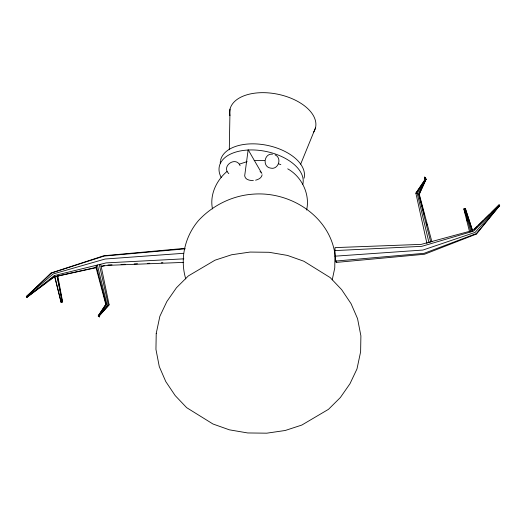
<?xml version="1.0" encoding="UTF-8"?>
<svg xmlns="http://www.w3.org/2000/svg" width="526" height="526" viewBox="0 0 526 526"><rect width="100%" height="100%" fill="white"/><g stroke="black" fill="none" stroke-linecap="round" stroke-linejoin="round"><path stroke-width="0.79" d="M229.297 149.732L230.013 109.132M470.303 231.118L421.221 244.373L335.036 247.614L334.76 267.958L332.235 279.858M472.756 230.454L499.023 204.962L499.661 205.528L476.517 234.011L424.548 254.242L336.239 262.415L336.39 260.922M306.612 210.038C310.248 194.193 301.753 176.683 287.722 168.833M262.119 174.75C261.757 177.939 258.371 179.491 255.61 180.188M300.668 164.132L315.482 127.877M109.125 304.797L99.085 315.962L109.125 304.797L100.808 264.696L99.322 264.565L108.119 304.159L98.586 315.567L106.817 303.778L97.382 265.038L95.824 266.879L105.805 304.501L98.198 316.014L99.394 316.862L99.243 315.685L98.586 315.567L99.526 316.724M431.912 241.835L419.294 194.324L426.073 179.234L424.817 177.17L425.047 179.668L415.875 193.206L426.98 243.604M421.26 203.049L419.012 194.423L426.073 179.234L424.817 177.17M106.817 303.778L106.068 303.995L98.323 315.764L99.348 316.691M424.212 182.568L425.705 179.642L425.192 179.425L415.875 193.206M105.805 304.501L106.068 303.995L96.245 265.932M417.197 193.305L425.863 179.123L418.44 193.818L430.702 241.901L428.92 242.368L417.197 193.305L416.237 193.127M99.861 314.272L98.408 316.211L99.394 316.862M185.77 278.925C179.668 258.779 184.889 236.457 198.499 220.539C212.478 205.429 232.314 195.58 252.947 194.166C292.555 190.931 334.128 219.191 335.588 261.074L424.094 253.322L476.313 233.59L499.661 205.528M494.756 211.071L495.814 209.828M496.879 208.592L499.7 205.6M98.763 316.218L101.972 312.483M106.778 306.888L107.85 305.639M499.45 205.304L475.129 232.374L422.93 250.054L334.963 256.182M495.919 208.835L497.596 207.047M463.847 209.026L465.398 208.651L472.65 230.986L471.848 231.532L469.547 231.742L463.847 209.026L465.398 208.651M469.547 231.742L469.974 231.295M499.187 205.074L473.656 231.078L421.74 246.346L334.74 250.606M226.982 171.463C216.337 180.471 209.545 194.929 212.491 208.927M474.695 229.152L477.595 226.285M478.759 225.135L483.401 220.539M485.136 218.816L489.2 214.799M491.521 212.504L499.023 204.962M96.238 267.681L54.52 276.794L26.944 297.269L26.339 296.815L50.93 273.053L103.793 255.754L184.909 248.344M26.3 296.592L51.765 272.922L104.148 256.063L185.126 248.851M28.154 295.165L34.203 289.668M26.451 296.572L53.159 273.967L105.134 259.022L183.436 253.308M26.944 297.269L54.303 275.571L106.167 262.888L183.844 258.845M26.793 297.289L40.239 287.111M41.521 286.137L46.643 282.258M49.845 279.839L52.403 277.899M239.402 164.138L247.141 161.607M62.173 301.911L56.999 276.255L57.801 276.058L62.574 301.812L62.173 301.911L61.009 302.154L54.671 276.735L56.052 276.459M61.009 302.154L62.574 301.812M53.685 276.926L55.276 276.571M57.669 276.032L95.929 267.425M101.505 266.169L104.694 265.452M101.038 266.629L106.646 265.406L183.692 262.389M254.183 160.575L264.631 160.45M107.929 265.025L112.031 264.854M121.059 264.473L125.155 264.302M134.183 263.927L137.464 263.789M147.306 263.375L149.772 263.27M161.258 262.79L162.896 262.724M272.507 154.197C264.111 153.099 262.086 166.847 270.535 168.09C278.215 170.154 282.449 158.083 275.098 154.861M253.348 180.517C250.074 180.688 245.182 179.833 244.675 175.894L248.16 149.746L261.83 173.422M278.537 163.81L280.831 164.625M260.054 171.568L260.968 172.226M499.536 205.488L499.062 205.035M98.323 315.764L99.282 316.744M228.803 173.639C220.835 166.203 235.878 155.735 240.099 165.677M472.65 230.986L465.293 208.539M424.844 177.255L425.955 179.451M335.588 261.074L336.239 262.415M476.313 233.59L476.517 234.011M98.973 315.547L99.453 316.691M424.778 177.308L425.468 179.057M424.725 177.183L425.508 179.175M464.997 208.921L471.848 231.532M464.471 209.059L470.796 231.802M424.673 177.328L425.317 179.721M464.057 208.802L465.688 215.009M466.713 218.888L467.325 221.209M421.674 204.621L422.286 206.974M422.694 208.546L423.312 210.9M423.719 212.471L424.331 214.825M426.376 222.669L426.994 225.023M54.855 276.709L61.101 302.141M57.341 276.176L62.344 301.871M54.303 275.571L54.52 276.794M220.262 163.053A42.698 24.203 11.6 0 1 220.506 160.673M220.67 159.904A42.698 24.203 11.6 0 1 268.227 145.557A42.698 24.203 11.6 0 1 304.067 178.196M221.229 177.525A42.698 24.203 11.6 0 1 257.194 150.173A42.698 24.203 11.6 0 1 302.812 184.297M229.915 115.681A43.757 24.807 11.6 0 1 277.511 94.161A43.757 24.807 11.6 0 1 313.378 132.565M156.222 333.458L155.946 349.369L159.279 366.602L165.756 381.534L175.184 395.585L186.645 407.657L212.971 424.002L229.369 429.827L247.726 432.957L266.781 433.181L285.237 430.485L301.832 425.054L328.48 409.333L340.355 397.538L349.987 383.71L356.983 368.943L360.619 351.789L360.895 335.877L357.555 318.644L351.085 303.719L341.657 289.662L330.196 277.59L303.87 261.244L287.466 255.419L269.115 252.289L250.06 252.066L231.604 254.762L215.009 260.192L188.361 275.913L176.486 287.709L166.854 301.536L159.858 316.304L156.222 333.458"/></g></svg>
